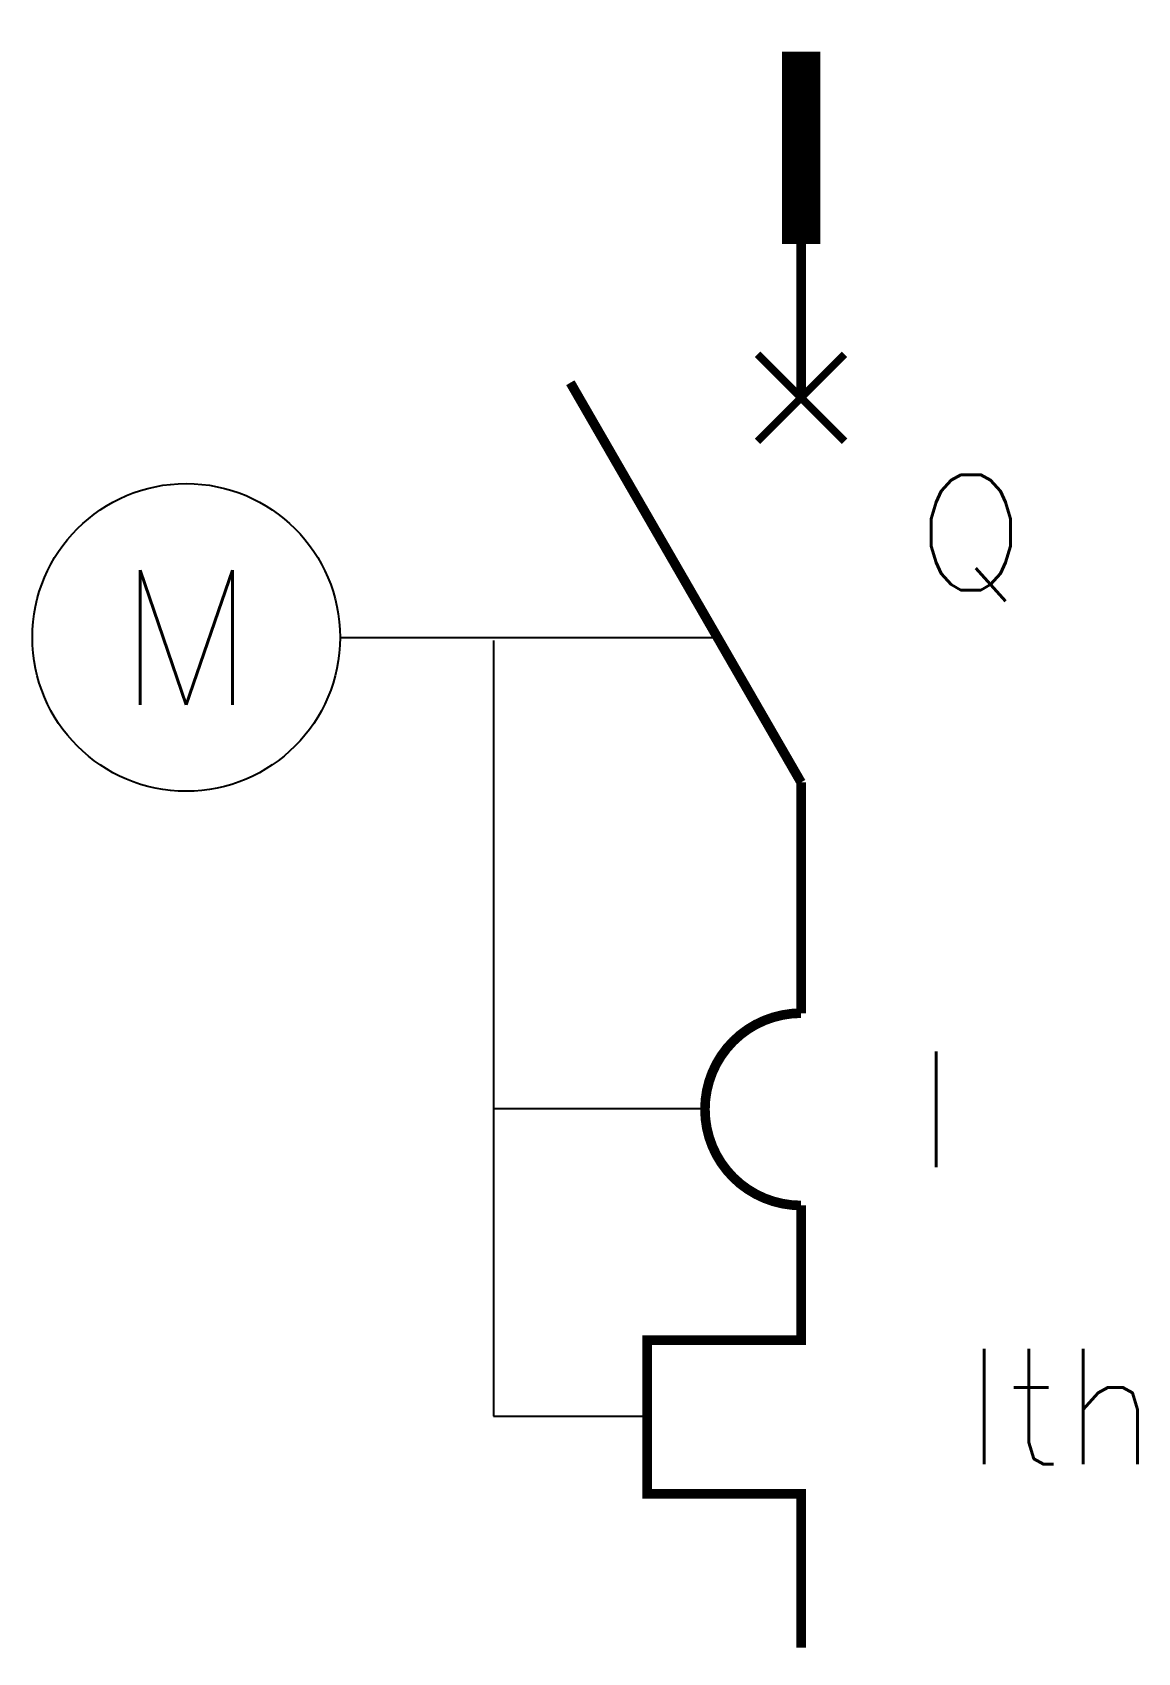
# Model space of a CAD drawing. Extents: x 354 to 382.8, y 745.4 to 787.5.
import ezdxf
from ezdxf.enums import TextEntityAlignment as Align

# ---------------------------------------------------------------- set-up
doc = ezdxf.new("R2010")
doc.units = 0
doc.header["$LTSCALE"] = 0.25
doc.linetypes.add('HIDDEN', pattern=[0])
doc.layers.get('0').update_dxf_attribs({"linetype": 'CONTINUOUS'})
doc.styles.get("Standard").update_dxf_attribs({"font": 'simplex'})

msp = doc.modelspace()

# ---------------------------------------------------------------- linework, layer by layer
at = {"color": 0, "linetype": 'HIDDEN'}
for p, q in [((362.011, 771.77), (371.846, 771.77)), ((366, 771.689), (366, 751.52)), ((366, 759.52), (371.5, 759.52)), ((366, 751.52), (370, 751.52))]:
    msp.add_line(p, q, dxfattribs=at)
at = {"color": 0, "linetype": 'BYBLOCK'}
for points, const_width in [([(374, 787), (374, 782)], 1), ([(368, 778.392), (374, 768)], 0.25)]:
    msp.add_lwpolyline(points, dxfattribs=dict(at, const_width=const_width))
at = {"color": 0}
for points, const_width in [([(374, 782), (374, 782), (374, 778)], 0.25), ([(372.869, 776.869), (375.131, 779.131)], 0.2), ([(375.131, 776.869), (372.869, 779.131)], 0.2), ([(374, 768), (374, 762)], 0.25), ([(374, 757), (374, 753.5), (370, 753.5), (370, 749.5), (374, 749.5), (374, 745.5)], 0.25)]:
    msp.add_lwpolyline(points, dxfattribs=dict(at, const_width=const_width))
at = {"color": 0, "const_width": 0.25}
msp.add_lwpolyline([(374, 762, 1), (374, 757, 1)], format="xyb", dxfattribs=at)
at = {"color": 0}
msp.add_circle((358.011, 771.77), 4, dxfattribs=at)

# ---------------------------------------------------------------- texts
msp.add_text('M', height=3.5, dxfattribs=at).set_placement((358.011, 771.77), align=Align.MIDDLE_CENTER)
msp.add_text('Ith', height=3, dxfattribs=at).set_placement((378.25, 750.27))
for tag, p, s in [('Q', (377, 773), 'Q'), ('I', (377, 758), 'I')]:
    msp.add_attdef(tag, p, s, height=3, dxfattribs=at)

doc.saveas('drawing.dxf')
